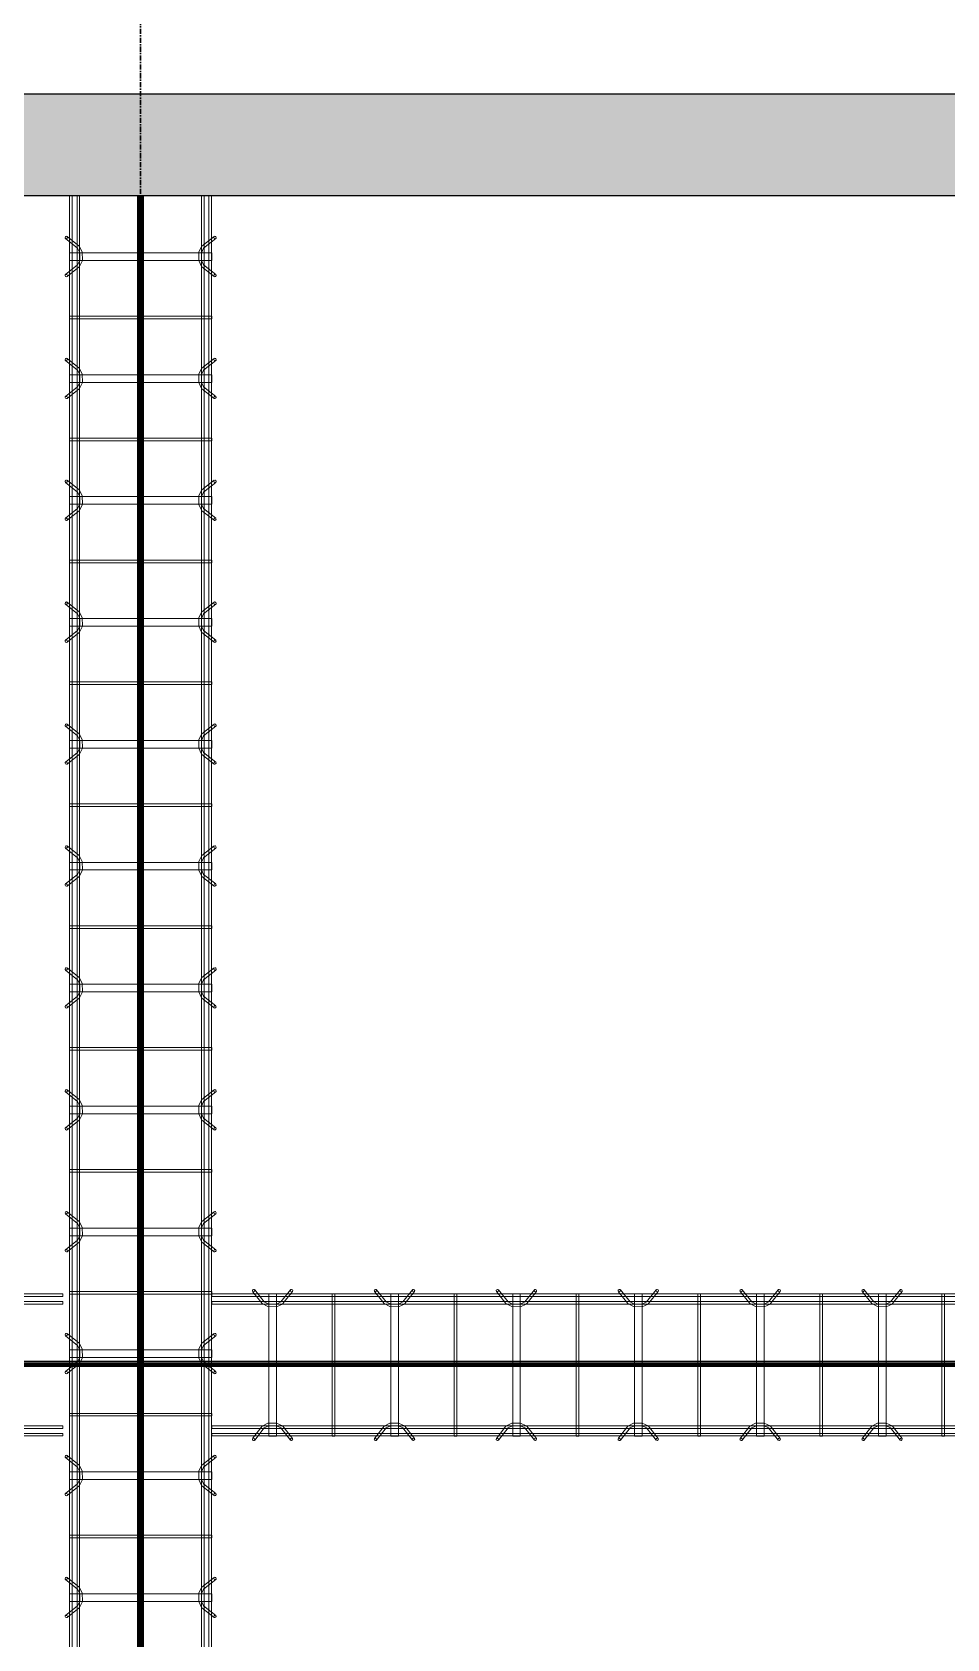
# Model space of a CAD drawing. Header units: inches. Extents: x -19229 to -222, y -6301 to 12387.
# Drawn here: x -3492 to -3401.9, y 11935.1 to 12093.3 of the extents above; entities that cross this region are included whole.
import ezdxf

# ---------------------------------------------------------------- set-up
doc = ezdxf.new("R2010")
doc.units = ezdxf.units.IN
doc.header["$MEASUREMENT"] = 0
doc.linetypes.add('Grid Line 1_2_', pattern=[0.875, 0.5, -0.125, 0.125, -0.125])
for name, color, linetype, lineweight in [('A-FLOR', 192, 'Continuous', 9), ('A-GENM', 13, 'Continuous', 9), ('A-WALL-PATT', 111, 'Continuous', 25), ('S-BEAM', 12, 'Continuous', 9), ('S-FNDN', 32, 'Continuous', 9), ('S-GRID', 1, 'Continuous', 9)]:
    doc.layers.add(name, color=color, linetype=linetype, lineweight=lineweight)

# ---------------------------------------------------------------- blocks, each defined once
blk = doc.blocks.new('Dowel bar assembly - Dowel bar assembly-1727324-SLAB ON GROUND JOINTS')
at = {"layer": 'S-BEAM'}
for p, q in [((229.48, 1.98), (0, 1.98)), ((0, 1.98), (0, 1.72)), ((0, 1.72), (0, 1.98)), ((0, 1.72), (229.48, 1.72)), ((4.02, 2.23), (4.97, 1.03)), ((5.18, 1.19), (4.23, 2.39)), ((5.63, 1.99), (5.63, -12.01)), ((6.38, 1.99), (5.63, 1.99)), ((5.63, 1.99), (6.38, 1.99)), ((6.38, -12.01), (6.38, 1.99)), ((7.76, 2.39), (6.81, 1.19)), ((7.01, 1.03), (7.96, 2.23)), ((11.87, 1.99), (11.87, -12.01)), ((12.13, 1.99), (11.87, 1.99)), ((11.87, 1.99), (12.13, 1.99)), ((12.13, -12.01), (12.13, 1.99)), ((16.02, 2.23), (16.97, 1.03)), ((17.18, 1.19), (16.23, 2.39)), ((17.63, 1.99), (17.63, -12.01)), ((18.38, 1.99), (17.63, 1.99)), ((17.63, 1.99), (18.38, 1.99)), ((18.38, -12.01), (18.38, 1.99)), ((19.76, 2.39), (18.81, 1.19)), ((19.01, 1.03), (19.96, 2.23)), ((23.87, 1.99), (23.87, -12.01)), ((24.13, 1.99), (23.87, 1.99)), ((23.87, 1.99), (24.13, 1.99)), ((24.13, -12.01), (24.13, 1.99)), ((28.02, 2.23), (28.97, 1.03)), ((29.18, 1.19), (28.23, 2.39)), ((29.63, 1.99), (29.63, -12.01)), ((30.38, 1.99), (29.63, 1.99)), ((29.63, 1.99), (30.38, 1.99)), ((30.38, -12.01), (30.38, 1.99)), ((31.76, 2.39), (30.81, 1.19)), ((31.01, 1.03), (31.96, 2.23)), ((35.87, 1.99), (35.87, -12.01)), ((36.13, 1.99), (35.87, 1.99)), ((35.87, 1.99), (36.13, 1.99)), ((36.13, -12.01), (36.13, 1.99)), ((40.02, 2.23), (40.97, 1.03)), ((41.18, 1.19), (40.23, 2.39)), ((41.63, 1.99), (41.63, -12.01)), ((42.38, 1.99), (41.63, 1.99)), ((41.63, 1.99), (42.38, 1.99)), ((42.38, -12.01), (42.38, 1.99)), ((43.76, 2.39), (42.81, 1.19)), ((43.01, 1.03), (43.96, 2.23)), ((47.87, 1.99), (47.87, -12.01)), ((48.13, 1.99), (47.87, 1.99)), ((47.87, 1.99), (48.13, 1.99)), ((48.13, -12.01), (48.13, 1.99)), ((52.02, 2.23), (52.97, 1.03)), ((53.18, 1.19), (52.23, 2.39)), ((53.63, 1.99), (53.63, -12.01)), ((54.38, 1.99), (53.63, 1.99)), ((53.63, 1.99), (54.38, 1.99)), ((54.38, -12.01), (54.38, 1.99)), ((55.76, 2.39), (54.81, 1.19)), ((55.01, 1.03), (55.96, 2.23)), ((59.87, 1.99), (59.87, -12.01)), ((60.13, 1.99), (59.87, 1.99)), ((59.87, 1.99), (60.13, 1.99)), ((60.13, -12.01), (60.13, 1.99)), ((64.02, 2.23), (64.97, 1.03)), ((65.18, 1.19), (64.23, 2.39)), ((65.63, 1.99), (65.63, -12.01)), ((66.38, 1.99), (65.63, 1.99)), ((65.63, 1.99), (66.38, 1.99)), ((66.38, -12.01), (66.38, 1.99)), ((67.76, 2.39), (66.81, 1.19)), ((67.01, 1.03), (67.96, 2.23)), ((71.87, 1.99), (71.87, -12.01)), ((72.13, 1.99), (71.87, 1.99)), ((71.87, 1.99), (72.13, 1.99)), ((72.13, -12.01), (72.13, 1.99)), ((76.02, 2.23), (76.97, 1.03)), ((77.18, 1.19), (76.23, 2.39)), ((77.63, 1.99), (77.63, -12.01)), ((78.38, 1.99), (77.63, 1.99)), ((77.63, 1.99), (78.38, 1.99)), ((78.38, -12.01), (78.38, 1.99)), ((79.76, 2.39), (78.81, 1.19)), ((79.01, 1.03), (79.96, 2.23)), ((83.87, 1.99), (83.87, -12.01)), ((84.13, 1.99), (83.87, 1.99)), ((83.87, 1.99), (84.13, 1.99)), ((84.13, -12.01), (84.13, 1.99)), ((88.02, 2.23), (88.97, 1.03)), ((89.18, 1.19), (88.23, 2.39)), ((89.63, 1.99), (89.63, -12.01)), ((90.38, 1.99), (89.63, 1.99)), ((89.63, 1.99), (90.38, 1.99)), ((90.38, -12.01), (90.38, 1.99)), ((91.76, 2.39), (90.81, 1.19)), ((91.01, 1.03), (91.96, 2.23)), ((95.87, 1.99), (95.87, -12.01)), ((96.13, 1.99), (95.87, 1.99)), ((95.87, 1.99), (96.13, 1.99)), ((96.13, -12.01), (96.13, 1.99)), ((100.02, 2.23), (100.97, 1.03)), ((101.18, 1.19), (100.23, 2.39)), ((101.63, 1.99), (101.63, -12.01)), ((102.38, 1.99), (101.63, 1.99)), ((101.63, 1.99), (102.38, 1.99)), ((102.38, -12.01), (102.38, 1.99)), ((103.76, 2.39), (102.81, 1.19)), ((103.01, 1.03), (103.96, 2.23)), ((107.87, 1.99), (107.87, -12.01)), ((108.13, 1.99), (107.87, 1.99)), ((107.87, 1.99), (108.13, 1.99)), ((108.13, -12.01), (108.13, 1.99)), ((112.02, 2.23), (112.97, 1.03)), ((113.18, 1.19), (112.23, 2.39)), ((113.63, 1.99), (113.63, -12.01)), ((114.38, 1.99), (113.63, 1.99)), ((113.63, 1.99), (114.38, 1.99)), ((114.38, -12.01), (114.38, 1.99)), ((115.76, 2.39), (114.81, 1.19)), ((115.01, 1.03), (115.96, 2.23)), ((119.87, 1.99), (119.87, -12.01)), ((120.13, 1.99), (119.87, 1.99)), ((119.87, 1.99), (120.13, 1.99)), ((120.13, -12.01), (120.13, 1.99)), ((124.02, 2.23), (124.97, 1.03)), ((125.18, 1.19), (124.23, 2.39)), ((125.63, 1.99), (125.63, -12.01)), ((126.38, 1.99), (125.63, 1.99)), ((125.63, 1.99), (126.38, 1.99)), ((126.38, -12.01), (126.38, 1.99)), ((127.76, 2.39), (126.81, 1.19)), ((127.01, 1.03), (127.96, 2.23)), ((131.87, 1.99), (131.87, -12.01)), ((132.13, 1.99), (131.87, 1.99)), ((131.87, 1.99), (132.13, 1.99)), ((132.13, -12.01), (132.13, 1.99)), ((136.02, 2.23), (136.97, 1.03)), ((137.18, 1.19), (136.23, 2.39)), ((137.63, 1.99), (137.63, -12.01)), ((138.38, 1.99), (137.63, 1.99)), ((137.63, 1.99), (138.38, 1.99)), ((138.38, -12.01), (138.38, 1.99)), ((139.76, 2.39), (138.81, 1.19)), ((139.01, 1.03), (139.96, 2.23)), ((229.48, 1.25), (0, 1.25)), ((0, 0.99), (0, 1.25)), ((0, 1.25), (0, 0.99)), ((0, 0.99), (229.48, 0.99)), ((229.48, -11.01), (0, -11.01)), ((0, -11.27), (0, -11.01)), ((0, -11.01), (0, -11.27)), ((4.97, -11.05), (4.02, -12.25)), ((7.96, -12.25), (7.01, -11.05)), ((16.97, -11.05), (16.02, -12.25)), ((19.96, -12.25), (19.01, -11.05)), ((28.97, -11.05), (28.02, -12.25)), ((31.96, -12.25), (31.01, -11.05)), ((40.97, -11.05), (40.02, -12.25)), ((43.96, -12.25), (43.01, -11.05)), ((52.97, -11.05), (52.02, -12.25)), ((55.96, -12.25), (55.01, -11.05)), ((64.97, -11.05), (64.02, -12.25)), ((67.96, -12.25), (67.01, -11.05)), ((76.97, -11.05), (76.02, -12.25)), ((79.96, -12.25), (79.01, -11.05)), ((88.97, -11.05), (88.02, -12.25)), ((91.96, -12.25), (91.01, -11.05)), ((100.97, -11.05), (100.02, -12.25)), ((103.96, -12.25), (103.01, -11.05)), ((112.97, -11.05), (112.02, -12.25)), ((115.96, -12.25), (115.01, -11.05)), ((124.97, -11.05), (124.02, -12.25)), ((127.96, -12.25), (127.01, -11.05)), ((136.97, -11.05), (136.02, -12.25)), ((139.96, -12.25), (139.01, -11.05)), ((0, -11.27), (229.48, -11.27)), ((229.48, -11.74), (0, -11.74)), ((0, -12), (0, -11.74)), ((0, -11.74), (0, -12)), ((0, -12), (229.48, -12)), ((4.23, -12.41), (5.18, -11.21)), ((6.38, -12.01), (5.63, -12.01)), ((5.63, -12.01), (6.38, -12.01)), ((6.81, -11.21), (7.76, -12.41)), ((12.13, -12.01), (11.87, -12.01)), ((11.87, -12.01), (12.13, -12.01)), ((16.23, -12.41), (17.18, -11.21)), ((18.38, -12.01), (17.63, -12.01)), ((17.63, -12.01), (18.38, -12.01)), ((18.81, -11.21), (19.76, -12.41)), ((24.13, -12.01), (23.87, -12.01)), ((23.87, -12.01), (24.13, -12.01)), ((28.23, -12.41), (29.18, -11.21)), ((30.38, -12.01), (29.63, -12.01)), ((29.63, -12.01), (30.38, -12.01)), ((30.81, -11.21), (31.76, -12.41)), ((36.13, -12.01), (35.87, -12.01)), ((35.87, -12.01), (36.13, -12.01)), ((40.23, -12.41), (41.18, -11.21)), ((42.38, -12.01), (41.63, -12.01)), ((41.63, -12.01), (42.38, -12.01)), ((42.81, -11.21), (43.76, -12.41)), ((48.13, -12.01), (47.87, -12.01)), ((47.87, -12.01), (48.13, -12.01)), ((52.23, -12.41), (53.18, -11.21)), ((54.38, -12.01), (53.63, -12.01)), ((53.63, -12.01), (54.38, -12.01)), ((54.81, -11.21), (55.76, -12.41)), ((60.13, -12.01), (59.87, -12.01)), ((59.87, -12.01), (60.13, -12.01)), ((64.23, -12.41), (65.18, -11.21)), ((66.38, -12.01), (65.63, -12.01)), ((65.63, -12.01), (66.38, -12.01)), ((66.81, -11.21), (67.76, -12.41)), ((72.13, -12.01), (71.87, -12.01)), ((71.87, -12.01), (72.13, -12.01)), ((76.23, -12.41), (77.18, -11.21)), ((78.38, -12.01), (77.63, -12.01)), ((77.63, -12.01), (78.38, -12.01)), ((78.81, -11.21), (79.76, -12.41)), ((84.13, -12.01), (83.87, -12.01)), ((83.87, -12.01), (84.13, -12.01)), ((88.23, -12.41), (89.18, -11.21)), ((90.38, -12.01), (89.63, -12.01)), ((89.63, -12.01), (90.38, -12.01)), ((90.81, -11.21), (91.76, -12.41)), ((96.13, -12.01), (95.87, -12.01)), ((95.87, -12.01), (96.13, -12.01)), ((100.23, -12.41), (101.18, -11.21)), ((102.38, -12.01), (101.63, -12.01)), ((101.63, -12.01), (102.38, -12.01)), ((102.81, -11.21), (103.76, -12.41)), ((108.13, -12.01), (107.87, -12.01)), ((107.87, -12.01), (108.13, -12.01)), ((112.23, -12.41), (113.18, -11.21)), ((114.38, -12.01), (113.63, -12.01)), ((113.63, -12.01), (114.38, -12.01)), ((114.81, -11.21), (115.76, -12.41)), ((120.13, -12.01), (119.87, -12.01)), ((119.87, -12.01), (120.13, -12.01)), ((124.23, -12.41), (125.18, -11.21)), ((126.38, -12.01), (125.63, -12.01)), ((125.63, -12.01), (126.38, -12.01)), ((126.81, -11.21), (127.76, -12.41)), ((132.13, -12.01), (131.87, -12.01)), ((131.87, -12.01), (132.13, -12.01)), ((136.23, -12.41), (137.18, -11.21)), ((138.38, -12.01), (137.63, -12.01)), ((137.63, -12.01), (138.38, -12.01)), ((138.81, -11.21), (139.76, -12.41))]:
    blk.add_line(p, q, dxfattribs=at)
at = {"layer": 'S-BEAM', "flags": 128}
for points in [[(4.97, 1.03), (5.53, 0.73), (6.39, 0.72), (6.97, 0.99), (7.01, 1.03)], [(5.18, 1.19), (5.62, 0.97), (6.38, 0.98), (6.81, 1.19)], [(16.97, 1.03), (17.53, 0.73), (18.39, 0.72), (18.97, 0.99), (19.01, 1.03)], [(17.18, 1.19), (17.62, 0.97), (18.38, 0.98), (18.81, 1.19)], [(28.97, 1.03), (29.53, 0.73), (30.39, 0.72), (30.97, 0.99), (31.01, 1.03)], [(29.18, 1.19), (29.62, 0.97), (30.38, 0.98), (30.81, 1.19)], [(40.97, 1.03), (41.53, 0.73), (42.39, 0.72), (42.97, 0.99), (43.01, 1.03)], [(41.18, 1.19), (41.62, 0.97), (42.38, 0.98), (42.81, 1.19)], [(52.97, 1.03), (53.53, 0.73), (54.39, 0.72), (54.97, 0.99), (55.01, 1.03)], [(53.18, 1.19), (53.62, 0.97), (54.38, 0.98), (54.81, 1.19)], [(64.97, 1.03), (65.53, 0.73), (66.39, 0.72), (66.97, 0.99), (67.01, 1.03)], [(65.18, 1.19), (65.62, 0.97), (66.38, 0.98), (66.81, 1.19)], [(76.97, 1.03), (77.53, 0.73), (78.39, 0.72), (78.97, 0.99), (79.01, 1.03)], [(77.18, 1.19), (77.62, 0.97), (78.38, 0.98), (78.81, 1.19)], [(88.97, 1.03), (89.53, 0.73), (90.39, 0.72), (90.97, 0.99), (91.01, 1.03)], [(89.18, 1.19), (89.62, 0.97), (90.38, 0.98), (90.81, 1.19)], [(100.97, 1.03), (101.53, 0.73), (102.39, 0.72), (102.97, 0.99), (103.01, 1.03)], [(101.18, 1.19), (101.62, 0.97), (102.38, 0.98), (102.81, 1.19)], [(112.97, 1.03), (113.53, 0.73), (114.39, 0.72), (114.97, 0.99), (115.01, 1.03)], [(113.18, 1.19), (113.62, 0.97), (114.38, 0.98), (114.81, 1.19)], [(124.97, 1.03), (125.53, 0.73), (126.39, 0.72), (126.97, 0.99), (127.01, 1.03)], [(125.18, 1.19), (125.62, 0.97), (126.38, 0.98), (126.81, 1.19)], [(136.97, 1.03), (137.53, 0.73), (138.39, 0.72), (138.97, 0.99), (139.01, 1.03)], [(137.18, 1.19), (137.62, 0.97), (138.38, 0.98), (138.81, 1.19)], [(4.97, -11.05), (5.53, -10.75), (6.39, -10.74), (6.97, -11.01), (7.01, -11.05)], [(5.18, -11.21), (5.62, -10.99), (6.38, -11), (6.81, -11.21)], [(16.97, -11.05), (17.53, -10.75), (18.39, -10.74), (18.97, -11.01), (19.01, -11.05)], [(17.18, -11.21), (17.62, -10.99), (18.38, -11), (18.81, -11.21)], [(28.97, -11.05), (29.53, -10.75), (30.39, -10.74), (30.97, -11.01), (31.01, -11.05)], [(29.18, -11.21), (29.62, -10.99), (30.38, -11), (30.81, -11.21)], [(40.97, -11.05), (41.53, -10.75), (42.39, -10.74), (42.97, -11.01), (43.01, -11.05)], [(41.18, -11.21), (41.62, -10.99), (42.38, -11), (42.81, -11.21)], [(52.97, -11.05), (53.53, -10.75), (54.39, -10.74), (54.97, -11.01), (55.01, -11.05)], [(53.18, -11.21), (53.62, -10.99), (54.38, -11), (54.81, -11.21)], [(64.97, -11.05), (65.53, -10.75), (66.39, -10.74), (66.97, -11.01), (67.01, -11.05)], [(65.18, -11.21), (65.62, -10.99), (66.38, -11), (66.81, -11.21)], [(76.97, -11.05), (77.53, -10.75), (78.39, -10.74), (78.97, -11.01), (79.01, -11.05)], [(77.18, -11.21), (77.62, -10.99), (78.38, -11), (78.81, -11.21)], [(88.97, -11.05), (89.53, -10.75), (90.39, -10.74), (90.97, -11.01), (91.01, -11.05)], [(89.18, -11.21), (89.62, -10.99), (90.38, -11), (90.81, -11.21)], [(100.97, -11.05), (101.53, -10.75), (102.39, -10.74), (102.97, -11.01), (103.01, -11.05)], [(101.18, -11.21), (101.62, -10.99), (102.38, -11), (102.81, -11.21)], [(112.97, -11.05), (113.53, -10.75), (114.39, -10.74), (114.97, -11.01), (115.01, -11.05)], [(113.18, -11.21), (113.62, -10.99), (114.38, -11), (114.81, -11.21)], [(124.97, -11.05), (125.53, -10.75), (126.39, -10.74), (126.97, -11.01), (127.01, -11.05)], [(125.18, -11.21), (125.62, -10.99), (126.38, -11), (126.81, -11.21)], [(136.97, -11.05), (137.53, -10.75), (138.39, -10.74), (138.97, -11.01), (139.01, -11.05)], [(137.18, -11.21), (137.62, -10.99), (138.38, -11), (138.81, -11.21)]]:
    blk.add_lwpolyline(points, dxfattribs=at)
at = {"layer": 'S-BEAM'}
for centre, major_axis, start_param, end_param in [((4.12, 2.31), (0.101, 0.08), 5.709265, 8.850858), ((4.12, 2.31), (0.101, 0.08), 2.567673, 5.709265), ((7.86, 2.31), (-0.101, 0.08), 3.715513, 6.857105), ((7.86, 2.31), (-0.101, 0.08), 0.57392, 3.715513), ((16.12, 2.31), (0.101, 0.08), 5.709265, 8.850858), ((16.12, 2.31), (0.101, 0.08), 2.567673, 5.709265), ((19.86, 2.31), (-0.101, 0.08), 3.715513, 6.857105), ((19.86, 2.31), (-0.101, 0.08), 0.57392, 3.715513), ((28.12, 2.31), (0.101, 0.08), 5.709265, 8.850858), ((28.12, 2.31), (0.101, 0.08), 2.567673, 5.709265), ((31.86, 2.31), (-0.101, 0.08), 3.715513, 6.857105), ((31.86, 2.31), (-0.101, 0.08), 0.57392, 3.715513), ((40.12, 2.31), (0.101, 0.08), 5.709265, 8.850858), ((40.12, 2.31), (0.101, 0.08), 2.567673, 5.709265), ((43.86, 2.31), (-0.101, 0.08), 3.715513, 6.857105), ((43.86, 2.31), (-0.101, 0.08), 0.57392, 3.715513), ((52.12, 2.31), (0.101, 0.08), 5.709265, 8.850858), ((52.12, 2.31), (0.101, 0.08), 2.567673, 5.709265), ((55.86, 2.31), (-0.101, 0.08), 3.715513, 6.857105), ((55.86, 2.31), (-0.101, 0.08), 0.57392, 3.715513), ((64.12, 2.31), (0.101, 0.08), 5.709265, 8.850858), ((64.12, 2.31), (0.101, 0.08), 2.567673, 5.709265), ((67.86, 2.31), (-0.101, 0.08), 3.715513, 6.857105), ((67.86, 2.31), (-0.101, 0.08), 0.57392, 3.715513), ((76.12, 2.31), (0.101, 0.08), 5.709265, 8.850858), ((76.12, 2.31), (0.101, 0.08), 2.567673, 5.709265), ((79.86, 2.31), (-0.101, 0.08), 3.715513, 6.857105), ((79.86, 2.31), (-0.101, 0.08), 0.57392, 3.715513), ((88.12, 2.31), (0.101, 0.08), 5.709265, 8.850858), ((88.12, 2.31), (0.101, 0.08), 2.567673, 5.709265), ((91.86, 2.31), (-0.101, 0.08), 3.715513, 6.857105), ((91.86, 2.31), (-0.101, 0.08), 0.57392, 3.715513), ((100.12, 2.31), (0.101, 0.08), 5.709265, 8.850858), ((100.12, 2.31), (0.101, 0.08), 2.567673, 5.709265), ((103.86, 2.31), (-0.101, 0.08), 3.715513, 6.857105), ((103.86, 2.31), (-0.101, 0.08), 0.57392, 3.715513), ((112.12, 2.31), (0.101, 0.08), 5.709265, 8.850858), ((112.12, 2.31), (0.101, 0.08), 2.567673, 5.709265), ((115.86, 2.31), (-0.101, 0.08), 3.715513, 6.857105), ((115.86, 2.31), (-0.101, 0.08), 0.57392, 3.715513), ((124.12, 2.31), (0.101, 0.08), 5.709265, 8.850858), ((124.12, 2.31), (0.101, 0.08), 2.567673, 5.709265), ((127.86, 2.31), (-0.101, 0.08), 3.715513, 6.857105), ((127.86, 2.31), (-0.101, 0.08), 0.57392, 3.715513), ((136.12, 2.31), (0.101, 0.08), 5.709265, 8.850858), ((136.12, 2.31), (0.101, 0.08), 2.567673, 5.709265), ((139.86, 2.31), (-0.101, 0.08), 3.715513, 6.857105), ((139.86, 2.31), (-0.101, 0.08), 0.57392, 3.715513), ((4.12, -12.33), (-0.101, 0.08), 3.715513, 6.857105), ((4.12, -12.33), (-0.101, 0.08), 0.57392, 3.715513), ((7.86, -12.33), (0.101, 0.08), 5.709265, 8.850858), ((7.86, -12.33), (0.101, 0.08), 2.567673, 5.709265), ((16.12, -12.33), (-0.101, 0.08), 3.715513, 6.857105), ((16.12, -12.33), (-0.101, 0.08), 0.57392, 3.715513), ((19.86, -12.33), (0.101, 0.08), 5.709265, 8.850858), ((19.86, -12.33), (0.101, 0.08), 2.567673, 5.709265), ((28.12, -12.33), (-0.101, 0.08), 3.715513, 6.857105), ((28.12, -12.33), (-0.101, 0.08), 0.57392, 3.715513), ((31.86, -12.33), (0.101, 0.08), 5.709265, 8.850858), ((31.86, -12.33), (0.101, 0.08), 2.567673, 5.709265), ((40.12, -12.33), (-0.101, 0.08), 3.715513, 6.857105), ((40.12, -12.33), (-0.101, 0.08), 0.57392, 3.715513), ((43.86, -12.33), (0.101, 0.08), 5.709265, 8.850858), ((43.86, -12.33), (0.101, 0.08), 2.567673, 5.709265), ((52.12, -12.33), (-0.101, 0.08), 3.715513, 6.857105), ((52.12, -12.33), (-0.101, 0.08), 0.57392, 3.715513), ((55.86, -12.33), (0.101, 0.08), 5.709265, 8.850858), ((55.86, -12.33), (0.101, 0.08), 2.567673, 5.709265), ((64.12, -12.33), (-0.101, 0.08), 3.715513, 6.857105), ((64.12, -12.33), (-0.101, 0.08), 0.57392, 3.715513), ((67.86, -12.33), (0.101, 0.08), 5.709265, 8.850858), ((67.86, -12.33), (0.101, 0.08), 2.567673, 5.709265), ((76.12, -12.33), (-0.101, 0.08), 3.715513, 6.857105), ((76.12, -12.33), (-0.101, 0.08), 0.57392, 3.715513), ((79.86, -12.33), (0.101, 0.08), 5.709265, 8.850858), ((79.86, -12.33), (0.101, 0.08), 2.567673, 5.709265), ((88.12, -12.33), (-0.101, 0.08), 3.715513, 6.857105), ((88.12, -12.33), (-0.101, 0.08), 0.57392, 3.715513), ((91.86, -12.33), (0.101, 0.08), 5.709265, 8.850858), ((91.86, -12.33), (0.101, 0.08), 2.567673, 5.709265), ((100.12, -12.33), (-0.101, 0.08), 3.715513, 6.857105), ((100.12, -12.33), (-0.101, 0.08), 0.57392, 3.715513), ((103.86, -12.33), (0.101, 0.08), 5.709265, 8.850858), ((103.86, -12.33), (0.101, 0.08), 2.567673, 5.709265), ((112.12, -12.33), (-0.101, 0.08), 3.715513, 6.857105), ((112.12, -12.33), (-0.101, 0.08), 0.57392, 3.715513), ((115.86, -12.33), (0.101, 0.08), 5.709265, 8.850858), ((115.86, -12.33), (0.101, 0.08), 2.567673, 5.709265), ((124.12, -12.33), (-0.101, 0.08), 3.715513, 6.857105), ((124.12, -12.33), (-0.101, 0.08), 0.57392, 3.715513), ((127.86, -12.33), (0.101, 0.08), 5.709265, 8.850858), ((127.86, -12.33), (0.101, 0.08), 2.567673, 5.709265), ((136.12, -12.33), (-0.101, 0.08), 3.715513, 6.857105), ((136.12, -12.33), (-0.101, 0.08), 0.57392, 3.715513), ((139.86, -12.33), (0.101, 0.08), 5.709265, 8.850858), ((139.86, -12.33), (0.101, 0.08), 2.567673, 5.709265)]:
    blk.add_ellipse(centre, major_axis=major_axis, ratio=0.816528, start_param=start_param, end_param=end_param, dxfattribs=at)
blk = doc.blocks.new('Dowel bar assembly - Dowel bar assembly-674339-SLAB ON GROUND JOINTS')
at = {"layer": 'S-BEAM'}
for p, q in [((149.05, 1.98), (0, 1.98)), ((0, 1.98), (0, 1.72)), ((0, 1.72), (0, 1.98)), ((0, 1.72), (149.05, 1.72)), ((4.02, 2.23), (4.97, 1.03)), ((5.18, 1.19), (4.23, 2.39)), ((5.63, 1.99), (5.63, -12.01)), ((6.38, 1.99), (5.63, 1.99)), ((5.63, 1.99), (6.38, 1.99)), ((6.38, -12.01), (6.38, 1.99)), ((7.76, 2.39), (6.81, 1.19)), ((7.01, 1.03), (7.96, 2.23)), ((11.87, 1.99), (11.87, -12.01)), ((12.13, 1.99), (11.87, 1.99)), ((11.87, 1.99), (12.13, 1.99)), ((12.13, -12.01), (12.13, 1.99)), ((16.02, 2.23), (16.97, 1.03)), ((17.18, 1.19), (16.23, 2.39)), ((17.63, 1.99), (17.63, -12.01)), ((18.38, 1.99), (17.63, 1.99)), ((17.63, 1.99), (18.38, 1.99)), ((18.38, -12.01), (18.38, 1.99)), ((19.76, 2.39), (18.81, 1.19)), ((19.01, 1.03), (19.96, 2.23)), ((23.87, 1.99), (23.87, -12.01)), ((24.13, 1.99), (23.87, 1.99)), ((23.87, 1.99), (24.13, 1.99)), ((24.13, -12.01), (24.13, 1.99)), ((28.02, 2.23), (28.97, 1.03)), ((29.18, 1.19), (28.23, 2.39)), ((29.63, 1.99), (29.63, -12.01)), ((30.38, 1.99), (29.63, 1.99)), ((29.63, 1.99), (30.38, 1.99)), ((30.38, -12.01), (30.38, 1.99)), ((31.76, 2.39), (30.81, 1.19)), ((31.01, 1.03), (31.96, 2.23)), ((35.87, 1.99), (35.87, -12.01)), ((36.13, 1.99), (35.87, 1.99)), ((35.87, 1.99), (36.13, 1.99)), ((36.13, -12.01), (36.13, 1.99)), ((40.02, 2.23), (40.97, 1.03)), ((41.18, 1.19), (40.23, 2.39)), ((41.63, 1.99), (41.63, -12.01)), ((42.38, 1.99), (41.63, 1.99)), ((41.63, 1.99), (42.38, 1.99)), ((42.38, -12.01), (42.38, 1.99)), ((43.76, 2.39), (42.81, 1.19)), ((43.01, 1.03), (43.96, 2.23)), ((47.87, 1.99), (47.87, -12.01)), ((48.13, 1.99), (47.87, 1.99)), ((47.87, 1.99), (48.13, 1.99)), ((48.13, -12.01), (48.13, 1.99)), ((52.02, 2.23), (52.97, 1.03)), ((53.18, 1.19), (52.23, 2.39)), ((53.63, 1.99), (53.63, -12.01)), ((54.38, 1.99), (53.63, 1.99)), ((53.63, 1.99), (54.38, 1.99)), ((54.38, -12.01), (54.38, 1.99)), ((55.76, 2.39), (54.81, 1.19)), ((55.01, 1.03), (55.96, 2.23)), ((59.87, 1.99), (59.87, -12.01)), ((60.13, 1.99), (59.87, 1.99)), ((59.87, 1.99), (60.13, 1.99)), ((60.13, -12.01), (60.13, 1.99)), ((64.02, 2.23), (64.97, 1.03)), ((65.18, 1.19), (64.23, 2.39)), ((65.63, 1.99), (65.63, -12.01)), ((66.38, 1.99), (65.63, 1.99)), ((65.63, 1.99), (66.38, 1.99)), ((66.38, -12.01), (66.38, 1.99)), ((67.76, 2.39), (66.81, 1.19)), ((67.01, 1.03), (67.96, 2.23)), ((71.87, 1.99), (71.87, -12.01)), ((72.13, 1.99), (71.87, 1.99)), ((71.87, 1.99), (72.13, 1.99)), ((72.13, -12.01), (72.13, 1.99)), ((149.05, 1.25), (0, 1.25)), ((0, 0.99), (0, 1.25)), ((0, 1.25), (0, 0.99)), ((0, 0.99), (149.05, 0.99)), ((149.05, -11.01), (0, -11.01)), ((0, -11.27), (0, -11.01)), ((0, -11.01), (0, -11.27)), ((4.97, -11.05), (4.02, -12.25)), ((7.96, -12.25), (7.01, -11.05)), ((16.97, -11.05), (16.02, -12.25)), ((19.96, -12.25), (19.01, -11.05)), ((28.97, -11.05), (28.02, -12.25)), ((31.96, -12.25), (31.01, -11.05)), ((40.97, -11.05), (40.02, -12.25)), ((43.96, -12.25), (43.01, -11.05)), ((52.97, -11.05), (52.02, -12.25)), ((55.96, -12.25), (55.01, -11.05)), ((64.97, -11.05), (64.02, -12.25)), ((67.96, -12.25), (67.01, -11.05)), ((0, -11.27), (149.05, -11.27)), ((149.05, -11.74), (0, -11.74)), ((0, -12), (0, -11.74)), ((0, -11.74), (0, -12)), ((0, -12), (149.05, -12)), ((4.23, -12.41), (5.18, -11.21)), ((6.38, -12.01), (5.63, -12.01)), ((5.63, -12.01), (6.38, -12.01)), ((6.81, -11.21), (7.76, -12.41)), ((12.13, -12.01), (11.87, -12.01)), ((11.87, -12.01), (12.13, -12.01)), ((16.23, -12.41), (17.18, -11.21)), ((18.38, -12.01), (17.63, -12.01)), ((17.63, -12.01), (18.38, -12.01)), ((18.81, -11.21), (19.76, -12.41)), ((24.13, -12.01), (23.87, -12.01)), ((23.87, -12.01), (24.13, -12.01)), ((28.23, -12.41), (29.18, -11.21)), ((30.38, -12.01), (29.63, -12.01)), ((29.63, -12.01), (30.38, -12.01)), ((30.81, -11.21), (31.76, -12.41)), ((36.13, -12.01), (35.87, -12.01)), ((35.87, -12.01), (36.13, -12.01)), ((40.23, -12.41), (41.18, -11.21)), ((42.38, -12.01), (41.63, -12.01)), ((41.63, -12.01), (42.38, -12.01)), ((42.81, -11.21), (43.76, -12.41)), ((48.13, -12.01), (47.87, -12.01)), ((47.87, -12.01), (48.13, -12.01)), ((52.23, -12.41), (53.18, -11.21)), ((54.38, -12.01), (53.63, -12.01)), ((53.63, -12.01), (54.38, -12.01)), ((54.81, -11.21), (55.76, -12.41)), ((60.13, -12.01), (59.87, -12.01)), ((59.87, -12.01), (60.13, -12.01)), ((64.23, -12.41), (65.18, -11.21)), ((66.38, -12.01), (65.63, -12.01)), ((65.63, -12.01), (66.38, -12.01)), ((66.81, -11.21), (67.76, -12.41)), ((72.13, -12.01), (71.87, -12.01)), ((71.87, -12.01), (72.13, -12.01))]:
    blk.add_line(p, q, dxfattribs=at)
at = {"layer": 'S-BEAM', "flags": 128}
for points in [[(4.97, 1.03), (5.53, 0.73), (6.39, 0.72), (6.97, 0.99), (7.01, 1.03)], [(5.18, 1.19), (5.62, 0.97), (6.38, 0.98), (6.81, 1.19)], [(16.97, 1.03), (17.53, 0.73), (18.39, 0.72), (18.97, 0.99), (19.01, 1.03)], [(17.18, 1.19), (17.62, 0.97), (18.38, 0.98), (18.81, 1.19)], [(28.97, 1.03), (29.53, 0.73), (30.39, 0.72), (30.97, 0.99), (31.01, 1.03)], [(29.18, 1.19), (29.62, 0.97), (30.38, 0.98), (30.81, 1.19)], [(40.97, 1.03), (41.53, 0.73), (42.39, 0.72), (42.97, 0.99), (43.01, 1.03)], [(41.18, 1.19), (41.62, 0.97), (42.38, 0.98), (42.81, 1.19)], [(52.97, 1.03), (53.53, 0.73), (54.39, 0.72), (54.97, 0.99), (55.01, 1.03)], [(53.18, 1.19), (53.62, 0.97), (54.38, 0.98), (54.81, 1.19)], [(64.97, 1.03), (65.53, 0.73), (66.39, 0.72), (66.97, 0.99), (67.01, 1.03)], [(65.18, 1.19), (65.62, 0.97), (66.38, 0.98), (66.81, 1.19)], [(4.97, -11.05), (5.53, -10.75), (6.39, -10.74), (6.97, -11.01), (7.01, -11.05)], [(5.18, -11.21), (5.62, -10.99), (6.38, -11), (6.81, -11.21)], [(16.97, -11.05), (17.53, -10.75), (18.39, -10.74), (18.97, -11.01), (19.01, -11.05)], [(17.18, -11.21), (17.62, -10.99), (18.38, -11), (18.81, -11.21)], [(28.97, -11.05), (29.53, -10.75), (30.39, -10.74), (30.97, -11.01), (31.01, -11.05)], [(29.18, -11.21), (29.62, -10.99), (30.38, -11), (30.81, -11.21)], [(40.97, -11.05), (41.53, -10.75), (42.39, -10.74), (42.97, -11.01), (43.01, -11.05)], [(41.18, -11.21), (41.62, -10.99), (42.38, -11), (42.81, -11.21)], [(52.97, -11.05), (53.53, -10.75), (54.39, -10.74), (54.97, -11.01), (55.01, -11.05)], [(53.18, -11.21), (53.62, -10.99), (54.38, -11), (54.81, -11.21)], [(64.97, -11.05), (65.53, -10.75), (66.39, -10.74), (66.97, -11.01), (67.01, -11.05)], [(65.18, -11.21), (65.62, -10.99), (66.38, -11), (66.81, -11.21)]]:
    blk.add_lwpolyline(points, dxfattribs=at)
at = {"layer": 'S-BEAM'}
for centre, major_axis, start_param, end_param in [((4.12, 2.31), (0.101, 0.08), 5.709265, 8.850858), ((4.12, 2.31), (0.101, 0.08), 2.567673, 5.709265), ((7.86, 2.31), (-0.101, 0.08), 3.715513, 6.857105), ((7.86, 2.31), (-0.101, 0.08), 0.57392, 3.715513), ((16.12, 2.31), (0.101, 0.08), 5.709265, 8.850858), ((16.12, 2.31), (0.101, 0.08), 2.567673, 5.709265), ((19.86, 2.31), (-0.101, 0.08), 3.715513, 6.857105), ((19.86, 2.31), (-0.101, 0.08), 0.57392, 3.715513), ((28.12, 2.31), (0.101, 0.08), 5.709265, 8.850858), ((28.12, 2.31), (0.101, 0.08), 2.567673, 5.709265), ((31.86, 2.31), (-0.101, 0.08), 3.715513, 6.857105), ((31.86, 2.31), (-0.101, 0.08), 0.57392, 3.715513), ((40.12, 2.31), (0.101, 0.08), 5.709265, 8.850858), ((40.12, 2.31), (0.101, 0.08), 2.567673, 5.709265), ((43.86, 2.31), (-0.101, 0.08), 3.715513, 6.857105), ((43.86, 2.31), (-0.101, 0.08), 0.57392, 3.715513), ((52.12, 2.31), (0.101, 0.08), 5.709265, 8.850858), ((52.12, 2.31), (0.101, 0.08), 2.567673, 5.709265), ((55.86, 2.31), (-0.101, 0.08), 3.715513, 6.857105), ((55.86, 2.31), (-0.101, 0.08), 0.57392, 3.715513), ((64.12, 2.31), (0.101, 0.08), 5.709265, 8.850858), ((64.12, 2.31), (0.101, 0.08), 2.567673, 5.709265), ((67.86, 2.31), (-0.101, 0.08), 3.715513, 6.857105), ((67.86, 2.31), (-0.101, 0.08), 0.57392, 3.715513), ((4.12, -12.33), (-0.101, 0.08), 3.715513, 6.857105), ((4.12, -12.33), (-0.101, 0.08), 0.57392, 3.715513), ((7.86, -12.33), (0.101, 0.08), 5.709265, 8.850858), ((7.86, -12.33), (0.101, 0.08), 2.567673, 5.709265), ((16.12, -12.33), (-0.101, 0.08), 3.715513, 6.857105), ((16.12, -12.33), (-0.101, 0.08), 0.57392, 3.715513), ((19.86, -12.33), (0.101, 0.08), 5.709265, 8.850858), ((19.86, -12.33), (0.101, 0.08), 2.567673, 5.709265), ((28.12, -12.33), (-0.101, 0.08), 3.715513, 6.857105), ((28.12, -12.33), (-0.101, 0.08), 0.57392, 3.715513), ((31.86, -12.33), (0.101, 0.08), 5.709265, 8.850858), ((31.86, -12.33), (0.101, 0.08), 2.567673, 5.709265), ((40.12, -12.33), (-0.101, 0.08), 3.715513, 6.857105), ((40.12, -12.33), (-0.101, 0.08), 0.57392, 3.715513), ((43.86, -12.33), (0.101, 0.08), 5.709265, 8.850858), ((43.86, -12.33), (0.101, 0.08), 2.567673, 5.709265), ((52.12, -12.33), (-0.101, 0.08), 3.715513, 6.857105), ((52.12, -12.33), (-0.101, 0.08), 0.57392, 3.715513), ((55.86, -12.33), (0.101, 0.08), 5.709265, 8.850858), ((55.86, -12.33), (0.101, 0.08), 2.567673, 5.709265), ((64.12, -12.33), (-0.101, 0.08), 3.715513, 6.857105), ((64.12, -12.33), (-0.101, 0.08), 0.57392, 3.715513), ((67.86, -12.33), (0.101, 0.08), 5.709265, 8.850858), ((67.86, -12.33), (0.101, 0.08), 2.567673, 5.709265)]:
    blk.add_ellipse(centre, major_axis=major_axis, ratio=0.816528, start_param=start_param, end_param=end_param, dxfattribs=at)
blk = doc.blocks.new('Dowel bar assembly - Dowel bar assembly-674452-SLAB ON GROUND JOINTS')
at = {"layer": 'S-BEAM'}
for p, q in [((153.25, 1.98), (0, 1.98)), ((0, 1.72), (153.25, 1.72)), ((153.25, 1.98), (153.25, 1.72)), ((153.25, 1.72), (153.25, 1.98)), ((153.25, 1.25), (0, 1.25)), ((0, 0.99), (153.25, 0.99)), ((153.25, 0.99), (153.25, 1.25)), ((153.25, 1.25), (153.25, 0.99)), ((153.25, -11.01), (0, -11.01)), ((153.25, -11.27), (153.25, -11.01)), ((153.25, -11.01), (153.25, -11.27)), ((0, -11.27), (153.25, -11.27)), ((153.25, -11.74), (0, -11.74)), ((0, -12), (153.25, -12)), ((153.25, -12), (153.25, -11.74)), ((153.25, -11.74), (153.25, -12))]:
    blk.add_line(p, q, dxfattribs=at)

msp = doc.modelspace()

# ---------------------------------------------------------------- hatches: boundary and pattern name
at = {"layer": 'A-WALL-PATT', "lineweight": 9}
h = msp.add_hatch(dxfattribs=at)
h.set_pattern_fill('FP_1', color=256, style=0, pattern_type=2)
h.set_pattern_definition([(50, (0, 0), (55.0854, -4.81984), [5.76, -63.36]), (355, (0, 0), (-10.6557, 57.76853), [4.608, -50.688]), (100.451, (4.59, -0.4), (44.42947, 52.94866), [4.895, -53.848]), (46.184, (0, 15.36), (81.96444, -12.71212), [8.64, -95.04]), (96.636, (6.83, 14.3), (71.7815, 74.8124), [7.343, -80.772]), (351.184, (0, 15.36), (71.78195, 74.81243), [6.912, -76.032]), (21, (7.68, 11.52), (45.84207, -30.92146), [5.76, -63.36]), (326, (7.68, 11.52), (18.68706, 55.69148), [4.608, -50.688]), (71.451, (11.5, 8.943), (64.5289, 24.7701), [4.895, -53.848]), (37.5, (0, 0), (0.933895, 25.566816), [2.534, -47.539, 2.534, -48.922, -50.88]), (37.5, (0, 0), (0.933895, 25.566816), [-101.53, 2.534, -48.346]), (7.5, (0, 0), (20.20404, 30.2913), [2.534, -26.803, 2.534, -46.387, -19.392]), (7.5, (0, 0), (20.20404, 30.2913), [-78.259, 2.534, -16.858]), (327.5, (-17.126, 0), (40.997785, -1.732403), [2.534, -16.666, 2.534, -57.37, -79.488]), (327.5, (-17.126, 0), (40.997785, -1.732403), [-79.104, 2.534, -76.954]), (317.5, (-24.806, 0), (44.78888, 7.68784), [2.534, -22.426, 2.534, -37.248, -56.448]), (317.5, (-24.806, 0), (44.78888, 7.68784), [-64.742, 2.534, -53.914])])
h.paths.add_polyline_path([(-1953.32374, 12087.1894), (-1953.32374, 12077.1894), (-2867.76124, 12077.1894), (-2873.76124, 12077.1894), (-3005.13624, 12077.1894), (-3011.13624, 12077.1894), (-3819.32374, 12077.1894), (-3829.32374, 12077.1894), (-3829.32374, 12087.1894)], flags=0)

# ---------------------------------------------------------------- linework, layer by layer
at = {"layer": 'A-FLOR'}
for p, q in [((-3481.62193, 12077.1894), (-3481.62193, 11867.32522)), ((-3481.55996, 11867.32522), (-3481.55996, 12077.1894)), ((-3481.54169, 12077.1894), (-3481.54169, 11867.32522)), ((-3481.52059, 11867.32522), (-3481.52059, 12077.1894)), ((-3481.44817, 12077.1894), (-3481.44817, 11867.32522)), ((-3481.41062, 11867.32522), (-3481.41062, 12077.1894)), ((-3481.36792, 12077.1894), (-3481.36792, 11867.32522)), ((-3481.23686, 12077.1894), (-3481.23686, 11867.32522)), ((-3481.19931, 12077.1894), (-3481.19931, 11867.32522)), ((-3481.12689, 11867.32522), (-3481.12689, 12077.1894)), ((-3481.08692, 12077.1894), (-3481.08692, 11867.32522)), ((-3481.02555, 12077.1894), (-3481.02555, 11867.32522))]:
    msp.add_line(p, q, dxfattribs=at)
at = {"layer": 'A-GENM'}
for p, q in [((-3481.15869, 12077.1894), (-3481.58036, 12077.1894)), ((-3481.58036, 12077.1894), (-3481.15717, 12077.1894)), ((-3481.58036, 11867.32522), (-3481.58036, 12077.1894)), ((-3481.48122, 12077.1894), (-3481.52059, 12077.1894)), ((-3481.52059, 12077.1894), (-3481.12689, 12077.1894)), ((-3481.52059, 12077.1894), (-3481.52059, 11867.32522)), ((-3481.52059, 12077.1894), (-3481.52059, 11867.32522)), ((-3481.41585, 12077.1894), (-3481.50273, 12077.1894)), ((-3481.50273, 12077.1894), (-3481.15869, 12077.1894)), ((-3481.50273, 12077.1894), (-3481.50273, 11867.32522)), ((-3481.07029, 12077.1894), (-3481.49348, 12077.1894)), ((-3481.49348, 12077.1894), (-3481.07181, 12077.1894)), ((-3481.49348, 11867.32522), (-3481.49348, 12077.1894)), ((-3481.16626, 12077.1894), (-3481.48122, 12077.1894)), ((-3481.48122, 11867.32522), (-3481.48122, 12077.1894)), ((-3481.48122, 12077.1894), (-3481.48122, 11867.32522)), ((-3481.07181, 12077.1894), (-3481.41585, 12077.1894)), ((-3481.41585, 11867.32522), (-3481.41585, 12077.1894)), ((-3481.15717, 12077.1894), (-3481.36718, 12077.1894)), ((-3481.36718, 12077.1894), (-3481.2803, 12077.1894)), ((-3481.36718, 11867.32522), (-3481.36718, 12077.1894)), ((-3481.2803, 12077.1894), (-3481.07029, 12077.1894)), ((-3481.2803, 12077.1894), (-3481.2803, 11867.32522)), ((-3481.12689, 12077.1894), (-3481.16626, 12077.1894)), ((-3481.16626, 11867.32522), (-3481.16626, 12077.1894)), ((-3481.16626, 11867.32522), (-3481.16626, 12077.1894)), ((-3481.15869, 11867.32522), (-3481.15869, 12077.1894)), ((-3481.15717, 11867.32522), (-3481.15717, 12077.1894)), ((-3481.12689, 12077.1894), (-3481.12689, 11867.32522)), ((-3481.12689, 12077.1894), (-3481.12689, 11867.32522)), ((-3481.07181, 11867.32522), (-3481.07181, 12077.1894)), ((-3481.07029, 11867.32522), (-3481.07029, 12077.1894)), ((-2640.32374, 11962.44285), (-3819.32374, 11962.44285)), ((-2640.32374, 11962.44133), (-3819.32374, 11962.44133)), ((-3819.32374, 11962.38625), (-2640.32374, 11962.38625)), ((-3819.32374, 11962.38625), (-2640.32374, 11962.38625)), ((-2640.32374, 11962.35597), (-3819.32374, 11962.35597)), ((-2640.32374, 11962.35445), (-3819.32374, 11962.35445)), ((-2640.32374, 11962.34688), (-3819.32374, 11962.34688)), ((-2640.32374, 11962.34688), (-3819.32374, 11962.34688)), ((-3819.32374, 11962.23284), (-2640.32374, 11962.23284)), ((-2640.32374, 11962.14596), (-3819.32374, 11962.14596)), ((-2640.32374, 11962.09729), (-3819.32374, 11962.09729)), ((-2640.32374, 11962.03192), (-3819.32374, 11962.03192)), ((-3819.32374, 11962.03192), (-2640.32374, 11962.03192)), ((-2640.32374, 11962.01965), (-3819.32374, 11962.01965)), ((-3819.32374, 11962.01041), (-2640.32374, 11962.01041)), ((-3819.32374, 11961.99255), (-2640.32374, 11961.99255)), ((-3819.32374, 11961.99255), (-2640.32374, 11961.99255)), ((-2640.32374, 11961.93277), (-3819.32374, 11961.93277))]:
    msp.add_line(p, q, dxfattribs=at)
at = {"layer": 'S-FNDN', "lineweight": 25}
for p, q in [((-1943.32374, 12087.1894), (-3829.32374, 12087.1894)), ((-3819.32374, 12077.1894), (-3011.13624, 12077.1894))]:
    msp.add_line(p, q, dxfattribs=at)
at = {"layer": 'S-GRID', "linetype": 'Grid Line 1_2_', "lineweight": 30}
msp.add_line((-3481.32374, 9772.6103), (-3481.32374, 12288.55505), dxfattribs=at)

# ---------------------------------------------------------------- block references
at = {"layer": 'S-BEAM', "rotation": 269.9999999999998}
msp.add_blockref('Dowel bar assembly - Dowel bar assembly-1727324-SLAB ON GROUND JOINTS', (-3476.29866, 12077.1894), dxfattribs=at)
at = {"layer": 'S-BEAM'}
for name, p in [('Dowel bar assembly - Dowel bar assembly-674452-SLAB ON GROUND JOINTS', (-3642.22008, 11967.09075)), ('Dowel bar assembly - Dowel bar assembly-674339-SLAB ON GROUND JOINTS', (-3474.30885, 11967.09075))]:
    msp.add_blockref(name, p, dxfattribs=at)

doc.saveas('drawing.dxf')
